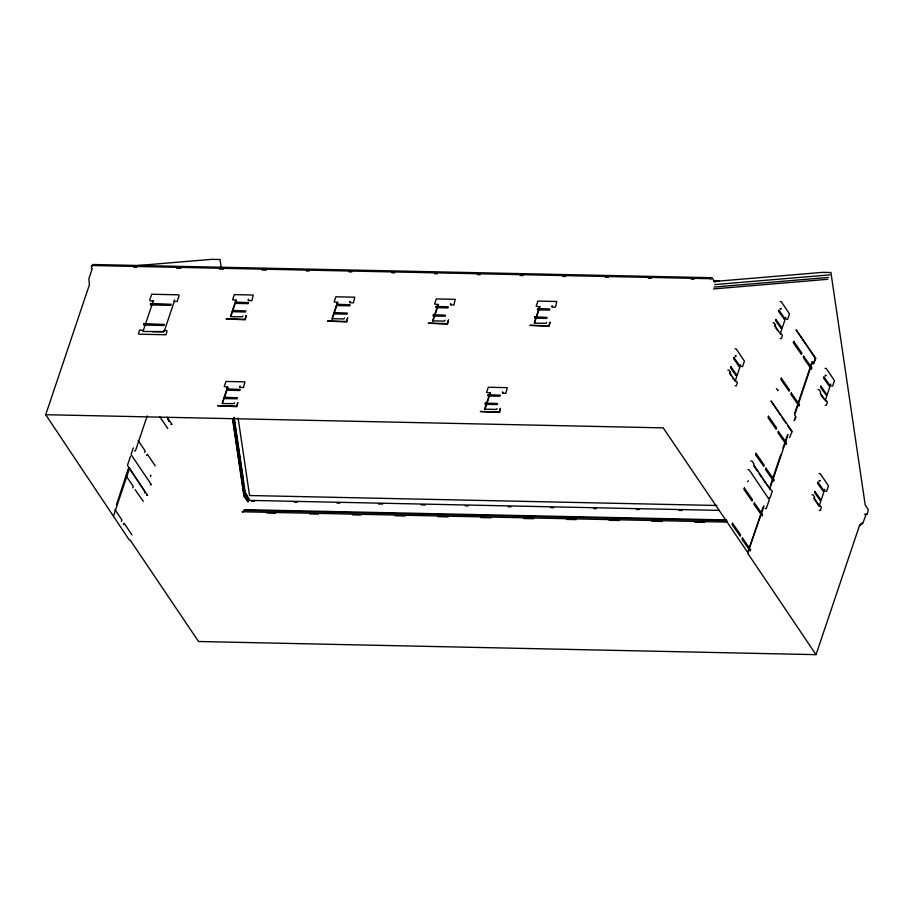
<?xml version="1.0" encoding="UTF-8"?>
<svg xmlns="http://www.w3.org/2000/svg" width="914" height="914" viewBox="0 0 914 914"><rect width="100%" height="100%" fill="white"/><g stroke="black" fill="none" stroke-linecap="round" stroke-linejoin="round"><path stroke-width="1.37" d="M92.165 266.385L92.794 264.5L712.006 277.707L715.091 282.277M91.537 269.961L92.051 268.43M91.823 269.961L88.898 278.644L89.355 284.962L45.7 414.705L129.262 539.946L130.119 539.968L198.544 641.502L816.031 654.664L859.697 524.933M153.381 300.592L143.349 330.411L139.625 329.965L138.448 333.461L138.951 334.193L165.902 334.764L167.079 331.268L166.588 330.537L163.755 330.48L163.389 331.553L142.995 331.485M130.439 456.497L127.457 465.352L145.383 492.018L145.12 492.829L145.977 492.84L147.657 495.342L146.514 495.319M133.33 447.837L131.068 454.555L151.393 484.717L150.25 484.694M116.432 504.768L128.383 468.402M113.667 515.553L129.525 468.436M147.2 415.916L135.409 450.933L134.552 450.922M123.367 524.545L124.098 523.208L131.982 534.907M146.594 455.515L147.337 454.178L155.22 465.877M144.835 492.817L145.097 492.018M168.85 421.457L167.628 418.429M230.716 315.638L235.995 299.975M230.968 316.004L236.235 300.34L232.59 299.723L234.315 294.616L253.235 295.028L251.887 300.672L248.425 300.603M222.376 402.48L227.643 386.816M222.616 402.846L227.894 387.182L224.25 386.565L225.964 381.458L244.895 381.858L243.547 387.513L240.085 387.445M332.25 317.809L337.517 302.134M332.49 318.175L337.769 302.511L334.124 301.883L335.838 296.787L354.769 297.187L353.421 302.842L349.959 302.763M432.928 319.946L438.194 304.282M433.167 320.311L438.446 304.648L434.607 304.031L436.321 298.924L455.252 299.335L453.904 304.979L450.636 304.91M484.9 408.284L490.167 392.62M485.151 408.649L490.418 392.986L486.579 392.357L488.305 387.262L507.236 387.662L505.888 393.317L502.609 393.249M534.45 322.116L539.728 306.453M534.701 322.482L539.534 308.121M730.046 372.466L729.692 373.54L731.223 375.825M740.751 364.595L735.416 380.441L737.415 382.566L736.33 385.788L735.187 385.765M774.741 326.287L775.106 325.213M785.812 317.341L780.476 333.187L782.475 335.312L781.39 338.534L780.236 338.511M748.44 480.81L747.595 481.609M816.031 654.664L747.618 553.13L748.52 550.445M749.88 546.401L763.019 507.35M770.262 485.825L780.693 454.841M782.955 448.111L784.315 444.067M785.674 440.034L787.034 435.989M794.552 413.642L797.236 405.679M798.573 401.703L811.975 361.887M747.618 553.13L764.047 506.025L763.476 506.013M812.546 361.898L794.677 414.99L796.025 416.99L794.186 420.737L795.454 416.978M830.78 384.074L825.445 399.921L827.444 402.046L826.359 405.268L825.216 405.245M824.782 489.287L819.447 505.134L821.446 507.247L820.361 510.469L819.207 510.446M860.188 525.664L860.908 523.516M861.525 524.43L862.073 522.819M862.69 523.733L866.403 513.531M138.254 265.506L211.705 259.336L220 259.507L221.245 267.962M713.857 281.501L822.623 272.361L830.917 272.532L865.215 505.054L868.3 509.624L867.283 514.411L864.427 514.342M829.843 274.863L714.737 284.574M828.701 277.399L714.074 287.065M827.776 279.284L713.503 288.927M133.787 267.265L136.632 267.334M176.551 268.179L180.823 268.27M219.314 269.093L223.587 269.184M262.078 270.007L266.351 270.098M306.27 270.944L309.115 271.012M349.022 271.858L351.879 271.915M391.786 272.772L394.642 272.829M434.55 273.686L437.406 273.743M477.314 274.588L480.17 274.657M520.077 275.502L522.934 275.571M562.841 276.416L565.697 276.474M605.605 277.33L608.461 277.388M648.369 278.244L651.225 278.302M691.133 279.147L693.989 279.216M713.537 280.986L719.238 281.112M780.088 301.631L781.23 301.654L789.49 313.902L787.685 319.283L786.531 319.249M780.133 308.555L781.287 308.578L780.442 309.366M539.968 306.818L536.141 306.19L537.855 301.094L556.786 301.494L555.438 307.15L552.159 307.081M153.632 300.957L150.216 300.889L149.713 300.158L151.713 294.251L178.664 294.822L179.155 295.553L177.167 301.46L174.277 301.403L164.246 331.211L163.64 331.919L152.627 331.691M772.947 322.848L774.089 322.882L775.678 325.224L775.323 326.298L780.693 334.273M735.027 348.885L736.181 348.908L744.43 361.156L742.625 366.537L741.483 366.503M735.085 355.809L736.227 355.832L735.382 356.62M825.056 368.365L826.21 368.388L834.459 380.635L832.654 386.016L831.511 385.982M727.887 370.101L729.041 370.124L730.617 372.478L730.263 373.552L735.633 381.526L732.754 378.099M825.102 375.288L826.256 375.311L825.411 376.1M776.363 388.633L778.225 390.575L777.654 390.564M817.916 389.581L819.07 389.604L820.646 391.957L820.292 393.031L825.662 401.006M45.7 414.705L663.198 427.866L748.189 553.141M787.491 434.641L788.062 434.653L769.931 488.522L772.296 491.195L770.034 497.913L768.891 497.89M170.884 424.473L172.026 424.496L169.993 421.48L169.136 421.457L169.41 420.657L167.159 417.321M789.525 437.657L792.175 431.488L771.028 400.949L780.522 415.036M750.817 460.999L751.971 461.033L754.05 464.129L753.787 464.929L770.239 489.344L762.927 479.347M144.503 452.407L145.235 451.07L138.14 440.537M747.926 469.659L749.08 469.682L769.28 499.661L766.298 508.527L765.155 508.504M819.058 473.578L820.212 473.601L828.461 485.848L826.656 491.218L825.502 491.195M819.104 480.49L820.258 480.513L819.412 481.312M128.943 467.602L144.332 490.875M811.918 494.794L813.06 494.817L814.648 497.17L814.294 498.244L819.664 506.219M132.564 487.859L133.307 486.522L126.212 475.988M135.112 489.63L143.281 501.329M716.827 505.476L249.556 495.514L238.131 418.132M719.387 510.4L248.334 500.358L244.666 494.908L233.436 418.795M251.487 501.272L254.343 501.34M294.251 502.186L297.107 502.254M337.015 503.1L339.859 503.157M378.35 503.98L382.623 504.071M421.114 504.894L425.387 504.985M465.306 505.83L468.151 505.899M508.07 506.744L510.915 506.813M550.834 507.658L553.678 507.716M593.597 508.572L596.442 508.63M636.361 509.486L639.206 509.544M679.125 510.389L681.97 510.458M726.596 519.929L244.575 509.658L245.192 510.572M243.421 510.355L726.859 520.66M727.064 522.111L242.199 511.771L242.69 512.503M266.934 513.017L275.491 513.2M309.72 513.931L318.278 514.114M352.507 514.845L361.053 515.028M395.282 515.759L405.268 515.964M438.069 516.661L448.054 516.878M480.844 517.575L490.829 517.792M523.631 518.489L533.616 518.706M566.417 519.403L576.403 519.609M609.192 520.317L619.178 520.523M651.979 521.231L661.965 521.437M694.766 522.134L704.74 522.351M121.265 521.437L122.008 520.1L114.913 509.566M775.506 327.429L777.814 330.845M820.486 394.163L823.548 398.721M711.092 279.581L710.509 278.713L91.868 265.517L91.183 267.562L91.766 268.43M782.098 417.39L786.063 423.262M787.639 425.604L791.604 431.477M813.711 498.233L819.081 506.207M753.959 466.026L757.695 471.578M759.191 473.795L761.431 477.131M552.433 306.27L552.067 305.722L551.919 306.716M546.641 322.379L546.161 323.27L534.096 323.19M450.899 304.111L450.533 303.562L450.385 304.545M502.883 392.437L502.506 391.889L502.357 392.883M445.118 320.208L444.627 321.1L432.436 320.848L432.813 321.397M497.09 408.547L496.61 409.438L484.42 409.175L484.786 409.723M350.233 301.963L349.856 301.414L349.708 302.397M344.441 318.061L343.95 318.952L331.759 318.7L332.136 319.249M248.699 299.792L248.334 299.244L248.185 300.238M242.907 315.901L242.427 316.792L230.362 316.712M240.348 386.633L239.982 386.085L239.834 387.079M174.391 299.963L174.037 301.037M234.567 402.743L234.075 403.634L222.011 403.554M244.381 494.897L248.048 500.346M159.893 416.841L167.788 428.54M234.19 417.458L245.375 493.32C257.382 512.754 238.383 483.814 243.638 483.483M233.893 417.458L243.227 480.673M233.15 418.795L235.024 431.477M235.435 434.299L239.594 462.484M240.016 465.306L244.175 493.491M232.796 418.749L244.209 496.096L248.117 501.889L243.924 496.085L232.51 418.738M143.772 323.625L143.658 325.064L164.017 325.498L164.383 324.424L143.772 323.625M150.547 303.482L150.433 304.922L170.792 305.356L171.158 304.282L150.547 303.482M150.719 475.326L150.444 476.125L150.719 475.326M233.607 310.474L233.367 311.731L245.409 311.994L245.775 310.92L233.607 310.474M236.406 302.146L236.166 303.402L248.208 303.665L248.574 302.591L236.406 302.146M246.095 315.787L244.918 319.283L225.987 318.872L245.295 319.831L246.095 315.787M225.255 397.316L225.015 398.573L237.069 398.824L237.423 397.75L225.255 397.316M228.054 388.987L227.826 390.244L239.868 390.507L240.233 389.421L228.054 388.987M237.754 402.628L236.577 406.113L217.646 405.713L236.943 406.673L237.754 402.628M335.13 312.634L334.89 313.902L346.943 314.153L347.297 313.079L335.13 312.634M337.94 304.316L337.7 305.573L349.742 305.824L350.108 304.75L337.94 304.316M347.628 317.958L346.452 321.442L327.52 321.043L346.817 321.991L347.628 317.958M433.316 314.736L433.076 315.993L445.118 316.244L445.484 315.17L433.316 314.736M436.115 306.407L435.875 307.664L447.917 307.915L448.283 306.841L436.115 306.407M448.42 320.106L447.243 323.59L428.312 323.19L447.62 324.139L448.42 320.106M485.288 403.063L485.048 404.319L497.09 404.582L497.456 403.508L485.288 403.063M488.087 394.734L487.848 395.991L499.901 396.253L500.255 395.179L488.087 394.734M500.392 408.432L499.215 411.928L480.296 411.517L499.592 412.477L500.392 408.432M534.839 316.895L534.599 318.152L546.652 318.415L547.006 317.341L534.839 316.895M537.638 308.566L537.409 309.823L549.451 310.086L549.817 309.012L537.638 308.566M549.954 322.265L548.777 325.761L529.846 325.35L549.143 326.309L549.954 322.265M730.834 366.651L730.48 367.725L736.181 375.78L736.547 374.706L730.834 366.651M733.908 357.523L733.554 358.596L739.255 366.651L739.62 365.577L733.908 357.523M775.895 319.397L775.529 320.471L781.241 328.526L781.607 327.452L775.895 319.397M778.968 310.269L778.602 311.343L784.315 319.397L784.68 318.323L778.968 310.269M732.502 523.208L732.057 524.545L740.226 536.255L740.683 534.907L732.502 523.208M744.35 488.019L743.893 489.356L752.073 501.066L752.519 499.718L744.35 488.019M756.015 453.367L755.558 454.715L763.727 466.414L764.184 465.077L756.015 453.367M768.48 416.304L768.034 417.641L776.203 429.352L776.66 428.003L768.48 416.304M781.321 378.156L780.864 379.504L789.045 391.215L789.49 389.867L781.321 378.156M793.706 341.356L793.249 342.704L801.418 354.415L801.875 353.067L793.706 341.356M742.488 538.015L742.031 539.351L750.211 551.062L750.657 549.714L742.488 538.015M754.324 502.826L753.879 504.174L762.048 515.873L762.505 514.536L754.324 502.826M765.989 468.174L765.532 469.522L773.712 481.221L774.158 479.884L765.989 468.174M778.374 431.374L777.917 432.722L786.097 444.433L786.543 443.084L778.374 431.374M791.296 392.963L790.85 394.311L799.019 406.022L799.476 404.673L791.296 392.963M803.68 356.174L803.235 357.511L811.404 369.222L811.861 367.874L803.68 356.174M815.299 358.357L813.403 364.001L815.871 358.368L796.083 329.84L815.299 358.357M820.863 386.131L820.509 387.205L826.21 395.259L826.576 394.185L820.863 386.131M823.937 377.002L823.583 378.076L829.284 386.131L829.649 385.057L823.937 377.002M814.865 491.344L814.5 492.418L820.212 500.472L820.578 499.398L814.865 491.344M817.939 482.215L817.573 483.289L823.286 491.332L823.651 490.258L817.939 482.215"/></g></svg>
